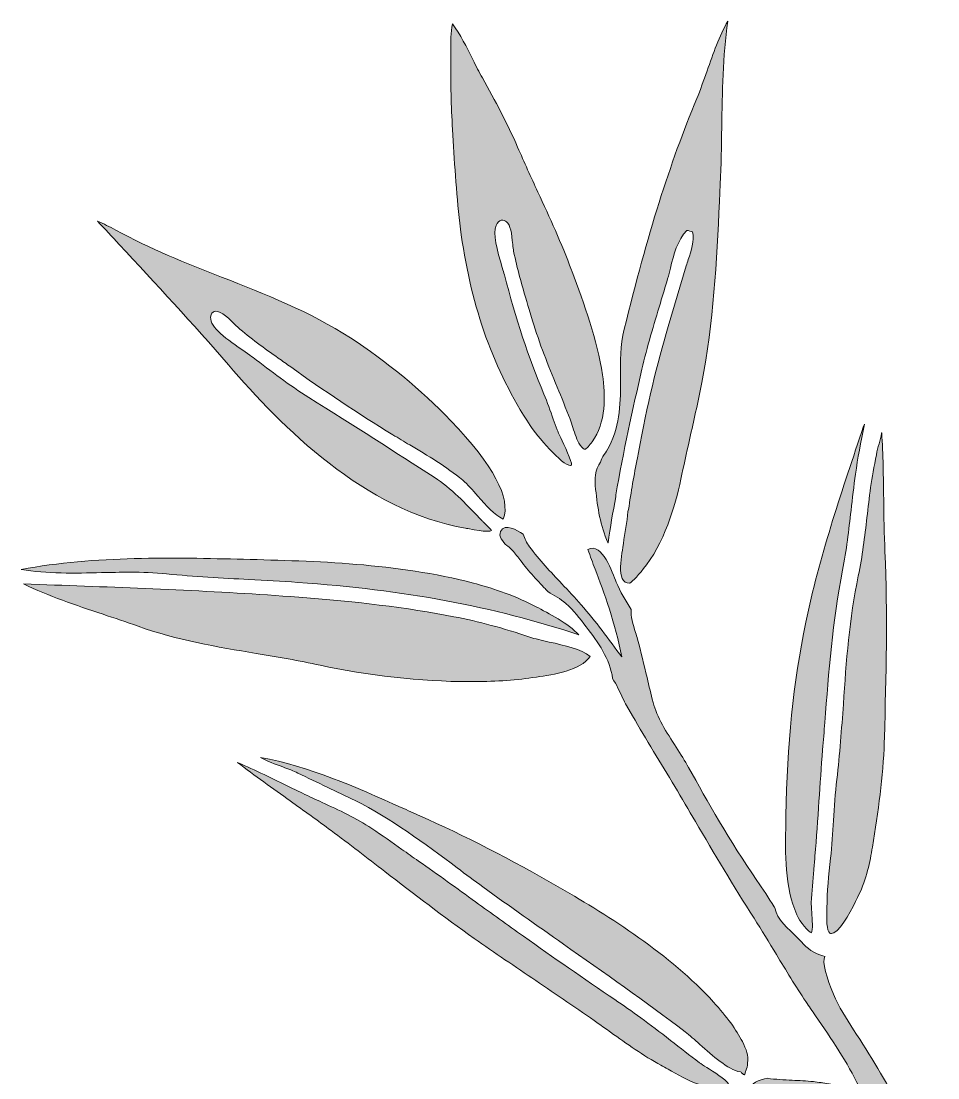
# Model space of a CAD drawing. Header units: inches. Extents: x 40 to 170, y -283 to -15.
# Drawn here: x 40.1 to 107.1, y -229.7 to -152.3 of the extents above; entities that cross this region are included whole.
import ezdxf

# ---------------------------------------------------------------- set-up
doc = ezdxf.new("R2010")
doc.units = ezdxf.units.IN
doc.header["$MEASUREMENT"] = 0
doc.layers.add('_U+0421_U+043B_U+043E_U+0439 1', color=7, linetype='Continuous')

# ---------------------------------------------------------------- blocks, each defined once
blk = doc.blocks.new('block 2')
at = {"layer": '_U+0421_U+043B_U+043E_U+0439 1', "true_color": 0xffffff}
h = blk.add_hatch(color=7, dxfattribs=at)
h.dxf.hatch_style = 2
edge = h.paths.add_edge_path()
edge.add_spline(control_points=[(88.733, -170.248), (88.733, -170.248), (87.409, -174.694), (87.409, -174.694), (86.594, -177.428), (85.881, -180.441), (85.23, -183.902), (85.23, -183.902), (85.155, -184.301), (85.155, -184.301), (84.922, -185.539), (84.682, -186.818), (84.516, -188.082), (84.497, -188.13), (84.484, -188.179), (84.466, -188.228), (84.408, -189.008), (84.229, -189.788), (84.137, -190.566), (84.069, -191.143), (83.508, -193.571), (84.59, -193.471), (84.592, -193.471), (84.593, -193.472), (84.594, -193.472), (84.843, -193.299), (85.251, -192.905), (85.823, -192.136), (87.326, -190.117), (88.022, -187.386), (88.416, -185.507), (88.616, -184.547), (88.832, -183.589), (89.048, -182.632), (89.331, -181.379), (89.623, -180.083), (89.875, -178.802), (90.731, -174.441), (90.95, -169.917), (91.162, -165.543), (91.162, -165.543), (91.224, -164.275), (91.224, -164.275), (91.293, -162.891), (91.311, -161.485), (91.329, -160.126), (91.364, -157.575), (91.399, -154.947), (91.766, -152.345), (91.151, -153.429), (90.698, -154.722), (90.258, -155.979), (90.005, -156.701), (89.766, -157.383), (89.5, -158.018), (87.529, -162.751), (85.893, -167.956), (84.197, -174.893), (83.909, -176.068), (83.915, -177.278), (83.92, -178.449), (83.928, -180.118), (83.936, -181.844), (83.088, -183.475), (82.958, -183.725), (82.834, -183.913), (82.735, -184.064), (82.599, -184.271), (82.504, -184.418), (82.464, -184.61), (82.054, -185.166), (82.027, -185.857), (82.104, -186.621), (82.24, -187.96), (82.449, -189.266), (82.991, -190.506), (82.996, -190.518), (83.007, -190.52), (83.014, -190.529), (83.17, -189.398), (83.359, -188.274), (83.586, -187.154), (83.586, -187.111), (83.587, -187.067), (83.587, -187.023), (84.128, -183.842), (84.813, -180.744), (85.489, -177.827), (85.869, -176.187), (86.362, -174.553), (86.838, -172.973), (87.017, -172.381), (87.196, -171.789), (87.369, -171.194), (87.441, -170.949), (87.505, -170.687), (87.572, -170.418), (87.811, -169.452), (88.086, -168.369), (88.771, -167.657), (88.915, -167.684), (89.057, -167.722), (89.2, -167.757), (89.316, -168.451), (89.096, -169.132), (88.878, -169.792), (88.828, -169.946), (88.778, -170.099), (88.733, -170.248)], knot_values=[0, 0, 0, 0, 1, 1, 1, 2, 2, 2, 3, 3, 3, 4, 4, 4, 5, 5, 5, 6, 6, 6, 7, 7, 7, 8, 8, 8, 9, 9, 9, 10, 10, 10, 11, 11, 11, 12, 12, 12, 13, 13, 13, 14, 14, 14, 15, 15, 15, 16, 16, 16, 17, 17, 17, 18, 18, 18, 19, 19, 19, 20, 20, 20, 21, 21, 21, 22, 22, 22, 23, 23, 23, 24, 24, 24, 25, 25, 25, 26, 26, 26, 27, 27, 27, 28, 28, 28, 29, 29, 29, 30, 30, 30, 31, 31, 31, 32, 32, 32, 33, 33, 33, 34, 34, 34, 35, 35, 35, 36, 36, 36, 36], degree=3, periodic=1)
h = blk.add_hatch(color=7, dxfattribs=at)
h.dxf.hatch_style = 2
edge = h.paths.add_edge_path()
edge.add_spline(control_points=[(80.436, -182.088), (80.58, -182.549), (80.73, -183.026), (80.972, -183.371), (81.158, -183.634), (81.257, -183.675), (81.299, -183.675), (81.299, -183.675), (81.301, -183.675), (81.301, -183.675), (81.429, -183.675), (81.659, -183.37), (81.844, -183.125), (82.87, -181.761), (82.825, -179.713), (82.606, -178.234), (82.225, -175.657), (81.273, -173.09), (80.352, -170.608), (80.352, -170.608), (80.334, -170.558), (80.334, -170.558), (79.619, -168.63), (78.733, -166.709), (77.877, -164.852), (77.383, -163.779), (76.871, -162.669), (76.399, -161.572), (75.646, -159.821), (74.748, -158.176), (73.817, -156.505), (73.58, -156.08), (73.358, -155.634), (73.123, -155.163), (72.669, -154.253), (72.201, -153.316), (71.626, -152.545), (71.491, -153.162), (71.504, -153.887), (71.515, -154.539), (71.519, -154.797), (71.524, -155.047), (71.52, -155.282), (71.492, -156.852), (71.532, -158.534), (71.637, -160.28), (71.637, -160.28), (71.686, -161.094), (71.686, -161.094), (71.822, -163.369), (71.961, -165.722), (72.278, -167.992), (73.024, -173.349), (74.67, -177.908), (77.309, -181.931), (77.768, -182.631), (79.673, -184.876), (80.258, -184.876), (80.262, -184.876), (80.267, -184.875), (80.272, -184.875), (80.295, -184.874), (80.313, -184.87), (80.333, -184.828), (80.397, -184.601), (79.789, -183.327), (79.56, -182.847), (79.431, -182.578), (79.33, -182.365), (79.29, -182.256), (79.195, -181.997), (79.102, -181.737), (79.009, -181.478), (78.792, -180.869), (78.567, -180.24), (78.316, -179.635), (77.201, -176.952), (76.256, -174.098), (75.429, -170.911), (75.394, -170.777), (75.339, -170.594), (75.275, -170.38), (74.895, -169.12), (74.549, -167.844), (74.839, -167.295), (74.936, -167.112), (75.027, -166.94), (75.201, -166.902), (75.35, -166.872), (75.485, -166.956), (75.585, -167.034), (75.877, -167.263), (75.961, -167.889), (76.039, -168.685), (76.059, -168.892), (76.077, -169.071), (76.099, -169.173), (76.243, -169.848), (76.389, -170.456), (76.544, -171.032), (76.761, -171.841), (77.007, -172.659), (77.245, -173.45), (77.245, -173.45), (77.49, -174.269), (77.49, -174.269), (77.983, -175.929), (78.647, -177.553), (79.29, -179.124), (79.604, -179.892), (79.93, -180.687), (80.232, -181.478), (80.232, -181.478), (80.232, -181.479), (80.232, -181.479), (80.304, -181.668), (80.369, -181.875), (80.436, -182.088)], knot_values=[0, 0, 0, 0, 1, 1, 1, 2, 2, 2, 3, 3, 3, 4, 4, 4, 5, 5, 5, 6, 6, 6, 7, 7, 7, 8, 8, 8, 9, 9, 9, 10, 10, 10, 11, 11, 11, 12, 12, 12, 13, 13, 13, 14, 14, 14, 15, 15, 15, 16, 16, 16, 17, 17, 17, 18, 18, 18, 19, 19, 19, 20, 20, 20, 21, 21, 21, 22, 22, 22, 23, 23, 23, 24, 24, 24, 25, 25, 25, 26, 26, 26, 27, 27, 27, 28, 28, 28, 29, 29, 29, 30, 30, 30, 31, 31, 31, 32, 32, 32, 33, 33, 33, 34, 34, 34, 35, 35, 35, 36, 36, 36, 37, 37, 37, 38, 38, 38, 39, 39, 39, 39], degree=3, periodic=1)
h = blk.add_hatch(color=7, dxfattribs=at)
h.dxf.hatch_style = 2
edge = h.paths.add_edge_path()
edge.add_spline(control_points=[(54.195, -173.592), (54.532, -173.466), (55.016, -173.852), (55.735, -174.564), (55.809, -174.638), (55.867, -174.696), (55.903, -174.728), (56.841, -175.553), (57.882, -176.289), (58.889, -177.001), (59.194, -177.216), (59.5, -177.432), (59.802, -177.651), (62.181, -179.366), (64.691, -181.037), (67.263, -182.614), (67.677, -182.868), (68.093, -183.115), (68.509, -183.361), (69.817, -184.136), (71.17, -184.937), (72.379, -185.939), (72.743, -186.242), (73.106, -186.658), (73.489, -187.099), (74.084, -187.784), (74.698, -188.491), (75.345, -188.788), (75.923, -187.258), (74.633, -184.838), (71.508, -181.59), (69.317, -179.311), (66.779, -177.215), (64.169, -175.526), (61.208, -173.61), (57.92, -172.32), (54.74, -171.072), (52.163, -170.06), (49.499, -169.014), (47.012, -167.639), (46.561, -167.39), (46.099, -167.172), (45.674, -166.987), (46.2, -167.554), (46.728, -168.121), (47.255, -168.688), (49.91, -171.544), (52.655, -174.497), (55.245, -177.501), (59.151, -182.03), (65.199, -188.198), (72.584, -189.45), (72.623, -189.457), (72.684, -189.469), (72.762, -189.484), (74.098, -189.746), (74.414, -189.69), (74.484, -189.633), (74.465, -189.546), (74.092, -189.198), (73.969, -189.084), (73.902, -189.021), (73.844, -188.966), (73.805, -188.925), (73.805, -188.925), (73.602, -188.711), (73.602, -188.711), (72.589, -187.643), (71.543, -186.538), (70.294, -185.729), (67.442, -183.882), (64.444, -181.971), (61.127, -179.888), (59.701, -178.992), (58.332, -177.951), (57.052, -176.962), (56.922, -176.861), (56.714, -176.721), (56.468, -176.554), (55.105, -175.634), (53.886, -174.747), (53.94, -174.015), (53.96, -173.737), (54.09, -173.632), (54.195, -173.592)], knot_values=[0, 0, 0, 0, 1, 1, 1, 2, 2, 2, 3, 3, 3, 4, 4, 4, 5, 5, 5, 6, 6, 6, 7, 7, 7, 8, 8, 8, 9, 9, 9, 10, 10, 10, 11, 11, 11, 12, 12, 12, 13, 13, 13, 14, 14, 14, 15, 15, 15, 16, 16, 16, 17, 17, 17, 18, 18, 18, 19, 19, 19, 20, 20, 20, 21, 21, 21, 22, 22, 22, 23, 23, 23, 24, 24, 24, 25, 25, 25, 26, 26, 26, 27, 27, 27, 28, 28, 28, 28], degree=3, periodic=1)
h = blk.add_hatch(color=7, dxfattribs=at)
h.dxf.hatch_style = 2
edge = h.paths.add_edge_path()
edge.add_spline(control_points=[(98.061, -214.456), (98.092, -214.123), (98.122, -213.789), (98.15, -213.456), (98.262, -212.116), (98.352, -210.752), (98.44, -209.433), (98.522, -208.199), (98.608, -206.923), (98.71, -205.668), (98.764, -205), (98.816, -204.334), (98.868, -203.669), (99.151, -200.016), (99.445, -196.239), (100.167, -192.536), (100.45, -191.081), (100.621, -189.59), (100.785, -188.148), (100.884, -187.276), (100.987, -186.375), (101.114, -185.489), (101.274, -184.37), (101.487, -183.169), (101.762, -181.831), (101.692, -182.037), (101.623, -182.243), (101.553, -182.448), (100.027, -186.966), (98.448, -191.636), (97.483, -196.342), (97.483, -196.342), (97.483, -196.342), (97.483, -196.342), (96.564, -200.81), (96.099, -205.304), (96.021, -210.485), (96.021, -210.485), (96.012, -211.021), (96.012, -211.021), (95.972, -213.239), (95.927, -215.752), (96.824, -217.751), (97.036, -218.225), (97.686, -219.058), (97.883, -219.059), (97.885, -219.059), (97.888, -219.058), (97.89, -219.058), (98.01, -218.878), (97.948, -218.057), (97.911, -217.566), (97.888, -217.263), (97.869, -217.002), (97.877, -216.842), (97.918, -216.045), (97.991, -215.237), (98.061, -214.456)], knot_values=[0, 0, 0, 0, 1, 1, 1, 2, 2, 2, 3, 3, 3, 4, 4, 4, 5, 5, 5, 6, 6, 6, 7, 7, 7, 8, 8, 8, 9, 9, 9, 10, 10, 10, 11, 11, 11, 12, 12, 12, 13, 13, 13, 14, 14, 14, 15, 15, 15, 16, 16, 16, 17, 17, 17, 18, 18, 18, 19, 19, 19, 19], degree=3, periodic=1)
h = blk.add_hatch(color=7, dxfattribs=at)
h.dxf.hatch_style = 2
edge = h.paths.add_edge_path()
edge.add_spline(control_points=[(99.52, -219.058), (100.179, -218.741), (100.914, -217.21), (101.268, -216.475), (101.268, -216.475), (101.342, -216.322), (101.342, -216.322), (101.925, -215.118), (102.179, -213.863), (102.351, -212.795), (102.769, -210.201), (103.149, -207.661), (103.218, -205.101), (103.218, -205.101), (103.226, -204.794), (103.226, -204.794), (103.347, -200.311), (103.472, -195.676), (103.267, -191.167), (103.267, -191.167), (103.267, -191.167), (103.267, -191.167), (103.208, -189.891), (103.192, -188.58), (103.176, -187.313), (103.156, -185.717), (103.135, -184.078), (103.03, -182.466), (103.028, -182.478), (103.025, -182.491), (103.023, -182.503), (102.97, -182.764), (102.9, -183.021), (102.833, -183.269), (102.762, -183.532), (102.689, -183.804), (102.637, -184.075), (102.468, -184.965), (102.33, -185.707), (102.222, -186.476), (102.119, -187.206), (102.033, -187.947), (101.95, -188.664), (101.787, -190.066), (101.619, -191.516), (101.318, -192.94), (100.66, -196.058), (100.438, -199.244), (100.223, -202.325), (100.096, -204.131), (99.966, -205.998), (99.75, -207.842), (99.632, -208.84), (99.568, -209.861), (99.506, -210.848), (99.45, -211.753), (99.391, -212.689), (99.291, -213.61), (99.16, -214.825), (99.027, -216.054), (99.022, -217.264), (99.021, -217.342), (99.019, -217.434), (99.016, -217.535), (99.004, -217.984), (98.98, -218.919), (99.243, -219.089), (99.303, -219.128), (99.397, -219.118), (99.52, -219.058)], knot_values=[0, 0, 0, 0, 1, 1, 1, 2, 2, 2, 3, 3, 3, 4, 4, 4, 5, 5, 5, 6, 6, 6, 7, 7, 7, 8, 8, 8, 9, 9, 9, 10, 10, 10, 11, 11, 11, 12, 12, 12, 13, 13, 13, 14, 14, 14, 15, 15, 15, 16, 16, 16, 17, 17, 17, 18, 18, 18, 19, 19, 19, 20, 20, 20, 21, 21, 21, 22, 22, 22, 23, 23, 23, 23], degree=3, periodic=1)
h = blk.add_hatch(color=7, dxfattribs=at)
h.dxf.hatch_style = 2
edge = h.paths.add_edge_path()
edge.add_spline(control_points=[(106.748, -238.284), (107.137, -237.93), (107.106, -237.446), (106.968, -236.979), (106.833, -236.523), (106.642, -236.126), (106.678, -235.659), (105.902, -234.396), (105.147, -233.106), (104.417, -231.849), (103.319, -229.961), (102.185, -228.009), (100.965, -226.155), (100.437, -225.352), (99.893, -224.482), (99.496, -223.559), (99.022, -222.458), (98.641, -221.12), (98.87, -220.809), (98.874, -220.805), (98.881, -220.8), (98.887, -220.796), (98.678, -220.741), (98.471, -220.678), (98.27, -220.589), (97.68, -220.325), (97.26, -219.852), (96.827, -219.388), (96.244, -218.763), (95.355, -218.125), (95.213, -217.23), (95.198, -217.206), (95.182, -217.182), (95.167, -217.158), (94.758, -216.524), (94.336, -215.868), (93.898, -215.231), (91.905, -212.332), (90.256, -209.424), (88.905, -206.963), (88.646, -206.49), (88.33, -206), (87.996, -205.48), (87.296, -204.394), (86.572, -203.271), (86.301, -202.2), (86.152, -201.61), (86.009, -201.002), (85.865, -200.389), (85.646, -199.461), (85.42, -198.501), (85.165, -197.573), (85.124, -197.422), (85.073, -197.26), (85.019, -197.09), (84.842, -196.526), (84.643, -195.89), (84.709, -195.398), (84.282, -194.768), (83.919, -194.101), (83.611, -193.394), (83.325, -192.735), (82.616, -190.442), (81.539, -191.017), (81.707, -191.506), (81.886, -191.987), (82.068, -192.457), (82.703, -194.097), (83.565, -196.477), (84.018, -198.88), (83.078, -197.591), (82.104, -196.27), (81.047, -195.058), (80.592, -194.536), (80.105, -194.022), (79.634, -193.526), (78.817, -192.664), (77.971, -191.772), (77.268, -190.81), (77.057, -190.521), (76.911, -190.214), (76.805, -189.894), (76.328, -189.618), (75.48, -189.025), (75.151, -189.701), (74.978, -190.057), (75.293, -190.425), (75.609, -190.73), (75.714, -190.764), (75.811, -190.862), (76.012, -191.075), (76.23, -191.305), (76.43, -191.573), (76.623, -191.833), (76.763, -192.021), (76.903, -192.208), (77.05, -192.384), (77.377, -192.776), (77.733, -193.156), (78.078, -193.523), (78.252, -193.71), (78.429, -193.902), (78.604, -194.094), (79.05, -194.375), (79.533, -194.608), (79.93, -194.963), (80.489, -195.464), (80.945, -196.074), (81.403, -196.666), (82.277, -197.799), (83.161, -199.023), (83.346, -200.464), (83.614, -200.883), (83.88, -201.444), (84.056, -201.816), (84.177, -202.072), (84.282, -202.293), (84.363, -202.432), (84.363, -202.432), (84.796, -203.178), (84.796, -203.178), (85.294, -204.036), (85.809, -204.924), (86.34, -205.784), (87.386, -207.481), (88.412, -209.227), (89.404, -210.917), (90.776, -213.255), (92.196, -215.672), (93.693, -217.997), (94.256, -218.87), (94.801, -219.777), (95.329, -220.655), (96.016, -221.797), (96.726, -222.977), (97.484, -224.101), (97.714, -224.442), (97.949, -224.786), (98.187, -225.134), (99.34, -226.817), (100.53, -228.555), (101.37, -230.346), (100.685, -230.374), (99.919, -230.245), (99.176, -230.123), (98.775, -230.058), (98.396, -229.995), (98.035, -229.957), (97.526, -229.903), (96.999, -229.878), (96.489, -229.854), (95.888, -229.824), (95.272, -229.792), (94.676, -229.714), (94.096, -229.823), (93.249, -230.028), (93.58, -230.724), (93.644, -230.86), (93.73, -230.975), (93.818, -231.088), (94.816, -231.005), (95.84, -231.19), (96.907, -231.39), (97.213, -231.447), (97.519, -231.504), (97.824, -231.554), (99.776, -231.876), (101.277, -232.192), (102.834, -233.329), (103.406, -233.746), (103.675, -234.333), (103.961, -234.954), (104.048, -235.144), (104.136, -235.337), (104.234, -235.528), (104.62, -236.279), (105.126, -236.958), (105.615, -237.614), (105.761, -237.81), (105.908, -238.007), (106.051, -238.205), (106.146, -238.336), (106.214, -238.442), (106.267, -238.537), (106.448, -238.475), (106.621, -238.399), (106.748, -238.284)], knot_values=[0, 0, 0, 0, 1, 1, 1, 2, 2, 2, 3, 3, 3, 4, 4, 4, 5, 5, 5, 6, 6, 6, 7, 7, 7, 8, 8, 8, 9, 9, 9, 10, 10, 10, 11, 11, 11, 12, 12, 12, 13, 13, 13, 14, 14, 14, 15, 15, 15, 16, 16, 16, 17, 17, 17, 18, 18, 18, 19, 19, 19, 20, 20, 20, 21, 21, 21, 22, 22, 22, 23, 23, 23, 24, 24, 24, 25, 25, 25, 26, 26, 26, 27, 27, 27, 28, 28, 28, 29, 29, 29, 30, 30, 30, 31, 31, 31, 32, 32, 32, 33, 33, 33, 34, 34, 34, 35, 35, 35, 36, 36, 36, 37, 37, 37, 38, 38, 38, 39, 39, 39, 40, 40, 40, 41, 41, 41, 42, 42, 42, 43, 43, 43, 44, 44, 44, 45, 45, 45, 46, 46, 46, 47, 47, 47, 48, 48, 48, 49, 49, 49, 50, 50, 50, 51, 51, 51, 52, 52, 52, 53, 53, 53, 54, 54, 54, 55, 55, 55, 56, 56, 56, 57, 57, 57, 58, 58, 58, 59, 59, 59, 60, 60, 60, 61, 61, 61, 62, 62, 62, 62], degree=3, periodic=1)
h = blk.add_hatch(color=7, dxfattribs=at)
h.dxf.hatch_style = 2
edge = h.paths.add_edge_path()
edge.add_spline(control_points=[(45.964, -192.707), (46.643, -192.693), (47.332, -192.677), (48.02, -192.677), (48.932, -192.677), (49.84, -192.704), (50.722, -192.794), (52.719, -192.996), (54.766, -193.104), (56.745, -193.209), (57.914, -193.27), (59.123, -193.334), (60.308, -193.416), (68.093, -193.959), (74.643, -195.182), (80.864, -197.258), (80.151, -196.442), (78.622, -195.655), (77.742, -195.203), (77.742, -195.203), (77.569, -195.113), (77.569, -195.113), (76.004, -194.304), (74.309, -193.774), (73.163, -193.472), (67.543, -192.006), (61.595, -191.859), (56.348, -191.73), (51.268, -191.605), (45.544, -191.463), (40.079, -192.472), (41.981, -192.796), (44.002, -192.751), (45.964, -192.707)], knot_values=[0, 0, 0, 0, 1, 1, 1, 2, 2, 2, 3, 3, 3, 4, 4, 4, 5, 5, 5, 6, 6, 6, 7, 7, 7, 8, 8, 8, 9, 9, 9, 10, 10, 10, 11, 11, 11, 11], degree=3, periodic=1)
h = blk.add_hatch(color=7, dxfattribs=at)
h.dxf.hatch_style = 2
edge = h.paths.add_edge_path()
edge.add_spline(control_points=[(61.95, -199.488), (65.364, -200.238), (69.34, -200.675), (72.859, -200.685), (74.628, -200.684), (76.102, -200.595), (77.486, -200.388), (77.486, -200.388), (77.78, -200.345), (77.78, -200.345), (79.009, -200.169), (81.037, -199.876), (81.699, -198.835), (81.066, -198.31), (79.819, -198.032), (78.712, -197.784), (78.176, -197.664), (77.67, -197.551), (77.28, -197.419), (75.359, -196.769), (73.548, -196.282), (71.742, -195.932), (68.298, -195.263), (64.609, -194.808), (59.783, -194.456), (53.835, -194.023), (47.801, -193.805), (41.965, -193.594), (41.965, -193.594), (40.248, -193.532), (40.248, -193.532), (42.125, -194.441), (44.046, -195.079), (46.067, -195.751), (46.906, -196.03), (47.773, -196.318), (48.629, -196.625), (51.463, -197.642), (54.417, -198.139), (57.273, -198.619), (58.806, -198.877), (60.39, -199.144), (61.95, -199.488)], knot_values=[0, 0, 0, 0, 1, 1, 1, 2, 2, 2, 3, 3, 3, 4, 4, 4, 5, 5, 5, 6, 6, 6, 7, 7, 7, 8, 8, 8, 9, 9, 9, 10, 10, 10, 11, 11, 11, 12, 12, 12, 13, 13, 13, 14, 14, 14, 14], degree=3, periodic=1)
h = blk.add_hatch(color=7, dxfattribs=at)
h.dxf.hatch_style = 2
edge = h.paths.add_edge_path()
edge.add_spline(control_points=[(90.723, -224.133), (87.553, -220.643), (83.077, -217.844), (79.532, -215.796), (75.842, -213.664), (72.48, -211.934), (69.254, -210.506), (68.803, -210.306), (68.348, -210.102), (67.89, -209.897), (64.559, -208.403), (61.122, -206.862), (57.594, -206.227), (58.068, -206.503), (58.672, -206.725), (59.225, -206.929), (59.632, -207.078), (60.017, -207.22), (60.318, -207.37), (61.028, -207.724), (61.757, -208.068), (62.463, -208.402), (63.147, -208.725), (63.832, -209.048), (64.51, -209.385), (67.117, -210.678), (69.586, -212.524), (71.974, -214.31), (72.608, -214.784), (73.236, -215.254), (73.858, -215.707), (75.8, -217.12), (77.805, -218.527), (79.743, -219.887), (82.696, -221.959), (85.749, -224.102), (88.656, -226.321), (88.979, -226.568), (89.339, -226.889), (89.72, -227.23), (90.672, -228.08), (91.751, -229.043), (92.69, -229.251), (92.69, -229.251), (92.745, -229.263), (92.745, -229.263), (92.745, -229.263), (92.783, -229.305), (92.783, -229.305), (92.909, -229.444), (92.97, -229.454), (92.975, -229.455), (92.974, -229.453), (93.026, -229.411), (93.07, -229.207), (93.07, -229.207), (93.084, -229.166), (93.084, -229.166), (93.173, -228.984), (93.22, -228.792), (93.224, -228.595), (93.286, -228.04), (93.129, -227.603), (92.837, -227.03), (92.385, -226.143), (91.713, -225.223), (90.723, -224.133)], knot_values=[0, 0, 0, 0, 1, 1, 1, 2, 2, 2, 3, 3, 3, 4, 4, 4, 5, 5, 5, 6, 6, 6, 7, 7, 7, 8, 8, 8, 9, 9, 9, 10, 10, 10, 11, 11, 11, 12, 12, 12, 13, 13, 13, 14, 14, 14, 15, 15, 15, 16, 16, 16, 17, 17, 17, 18, 18, 18, 19, 19, 19, 20, 20, 20, 21, 21, 21, 22, 22, 22, 22], degree=3, periodic=1)
h = blk.add_hatch(color=7, dxfattribs=at)
h.dxf.hatch_style = 2
edge = h.paths.add_edge_path()
edge.add_spline(control_points=[(90.231, -228.917), (89.998, -228.771), (89.814, -228.656), (89.704, -228.573), (88.991, -228.035), (88.285, -227.487), (87.58, -226.937), (86.021, -225.719), (84.727, -224.771), (83.508, -223.952), (81.236, -222.428), (78.995, -220.848), (76.828, -219.321), (75.652, -218.492), (74.47, -217.635), (73.327, -216.806), (71.962, -215.815), (70.552, -214.792), (69.144, -213.812), (68.738, -213.529), (68.335, -213.244), (67.933, -212.959), (67.221, -212.453), (66.484, -211.931), (65.741, -211.435), (64.592, -210.669), (63.324, -210.087), (62.097, -209.525), (61.617, -209.305), (61.136, -209.084), (60.658, -208.852), (60.658, -208.852), (59.778, -208.422), (59.778, -208.422), (58.511, -207.803), (57.212, -207.167), (55.907, -206.591), (57.176, -207.568), (58.487, -208.503), (59.764, -209.413), (60.75, -210.117), (61.77, -210.844), (62.758, -211.582), (64.075, -212.565), (65.401, -213.588), (66.683, -214.577), (68.805, -216.215), (71.001, -217.909), (73.222, -219.472), (74.708, -220.519), (76.24, -221.555), (77.722, -222.558), (79.226, -223.576), (80.782, -224.628), (82.291, -225.692), (82.595, -225.906), (82.897, -226.123), (83.2, -226.34), (84.379, -227.184), (85.597, -228.057), (86.885, -228.759), (87.042, -228.845), (87.216, -228.945), (87.402, -229.051), (88.684, -229.784), (90.603, -230.883), (91.823, -230.125), (91.624, -229.79), (90.698, -229.21), (90.231, -228.917)], knot_values=[0, 0, 0, 0, 1, 1, 1, 2, 2, 2, 3, 3, 3, 4, 4, 4, 5, 5, 5, 6, 6, 6, 7, 7, 7, 8, 8, 8, 9, 9, 9, 10, 10, 10, 11, 11, 11, 12, 12, 12, 13, 13, 13, 14, 14, 14, 15, 15, 15, 16, 16, 16, 17, 17, 17, 18, 18, 18, 19, 19, 19, 20, 20, 20, 21, 21, 21, 22, 22, 22, 23, 23, 23, 23], degree=3, periodic=1)
at = {"layer": '_U+0421_U+043B_U+043E_U+0439 1', "lineweight": 0}
for points, knots in [([(88.733, -170.248), (88.733, -170.248), (87.409, -174.694), (87.409, -174.694), (86.594, -177.428), (85.881, -180.441), (85.23, -183.902), (85.23, -183.902), (85.155, -184.301), (85.155, -184.301), (84.922, -185.539), (84.682, -186.818), (84.516, -188.082), (84.497, -188.13), (84.484, -188.179), (84.466, -188.228), (84.408, -189.008), (84.229, -189.788), (84.137, -190.566), (84.069, -191.143), (83.508, -193.571), (84.59, -193.471), (84.592, -193.471), (84.593, -193.472), (84.594, -193.472), (84.843, -193.299), (85.251, -192.905), (85.823, -192.136), (87.326, -190.117), (88.022, -187.386), (88.416, -185.507), (88.616, -184.547), (88.832, -183.589), (89.048, -182.632), (89.331, -181.379), (89.623, -180.083), (89.875, -178.802), (90.731, -174.441), (90.95, -169.917), (91.162, -165.543), (91.162, -165.543), (91.224, -164.275), (91.224, -164.275), (91.293, -162.891), (91.311, -161.485), (91.329, -160.126), (91.364, -157.575), (91.399, -154.947), (91.766, -152.345), (91.151, -153.429), (90.698, -154.722), (90.258, -155.979), (90.005, -156.701), (89.766, -157.383), (89.5, -158.018), (87.529, -162.751), (85.893, -167.956), (84.197, -174.893), (83.909, -176.068), (83.915, -177.278), (83.92, -178.449), (83.928, -180.118), (83.936, -181.844), (83.088, -183.475), (82.958, -183.725), (82.834, -183.913), (82.735, -184.064), (82.599, -184.271), (82.504, -184.418), (82.464, -184.61), (82.054, -185.166), (82.027, -185.857), (82.104, -186.621), (82.24, -187.96), (82.449, -189.266), (82.991, -190.506), (82.996, -190.518), (83.007, -190.52), (83.014, -190.529), (83.17, -189.398), (83.359, -188.274), (83.586, -187.154), (83.586, -187.111), (83.587, -187.067), (83.587, -187.023), (84.128, -183.842), (84.813, -180.744), (85.489, -177.827), (85.869, -176.187), (86.362, -174.553), (86.838, -172.973), (87.017, -172.381), (87.196, -171.789), (87.369, -171.194), (87.441, -170.949), (87.505, -170.687), (87.572, -170.418), (87.811, -169.452), (88.086, -168.369), (88.771, -167.657), (88.915, -167.684), (89.057, -167.722), (89.2, -167.757), (89.316, -168.451), (89.096, -169.132), (88.878, -169.792), (88.828, -169.946), (88.778, -170.099), (88.733, -170.248)], [0, 0, 0, 0, 1, 1, 1, 2, 2, 2, 3, 3, 3, 4, 4, 4, 5, 5, 5, 6, 6, 6, 7, 7, 7, 8, 8, 8, 9, 9, 9, 10, 10, 10, 11, 11, 11, 12, 12, 12, 13, 13, 13, 14, 14, 14, 15, 15, 15, 16, 16, 16, 17, 17, 17, 18, 18, 18, 19, 19, 19, 20, 20, 20, 21, 21, 21, 22, 22, 22, 23, 23, 23, 24, 24, 24, 25, 25, 25, 26, 26, 26, 27, 27, 27, 28, 28, 28, 29, 29, 29, 30, 30, 30, 31, 31, 31, 32, 32, 32, 33, 33, 33, 34, 34, 34, 35, 35, 35, 36, 36, 36, 36]), ([(80.436, -182.088), (80.58, -182.549), (80.73, -183.026), (80.972, -183.371), (81.158, -183.634), (81.257, -183.675), (81.299, -183.675), (81.299, -183.675), (81.301, -183.675), (81.301, -183.675), (81.429, -183.675), (81.659, -183.37), (81.844, -183.125), (82.87, -181.761), (82.825, -179.713), (82.606, -178.234), (82.225, -175.657), (81.273, -173.09), (80.352, -170.608), (80.352, -170.608), (80.334, -170.558), (80.334, -170.558), (79.619, -168.63), (78.733, -166.709), (77.877, -164.852), (77.383, -163.779), (76.871, -162.669), (76.399, -161.572), (75.646, -159.821), (74.748, -158.176), (73.817, -156.505), (73.58, -156.08), (73.358, -155.634), (73.123, -155.163), (72.669, -154.253), (72.201, -153.316), (71.626, -152.545), (71.491, -153.162), (71.504, -153.887), (71.515, -154.539), (71.519, -154.797), (71.524, -155.047), (71.52, -155.282), (71.492, -156.852), (71.532, -158.534), (71.637, -160.28), (71.637, -160.28), (71.686, -161.094), (71.686, -161.094), (71.822, -163.369), (71.961, -165.722), (72.278, -167.992), (73.024, -173.349), (74.67, -177.908), (77.309, -181.931), (77.768, -182.631), (79.673, -184.876), (80.258, -184.876), (80.262, -184.876), (80.267, -184.875), (80.272, -184.875), (80.295, -184.874), (80.313, -184.87), (80.333, -184.828), (80.397, -184.601), (79.789, -183.327), (79.56, -182.847), (79.431, -182.578), (79.33, -182.365), (79.29, -182.256), (79.195, -181.997), (79.102, -181.737), (79.009, -181.478), (78.792, -180.869), (78.567, -180.24), (78.316, -179.635), (77.201, -176.952), (76.256, -174.098), (75.429, -170.911), (75.394, -170.777), (75.339, -170.594), (75.275, -170.38), (74.895, -169.12), (74.549, -167.844), (74.839, -167.295), (74.936, -167.112), (75.027, -166.94), (75.201, -166.902), (75.35, -166.872), (75.485, -166.956), (75.585, -167.034), (75.877, -167.263), (75.961, -167.889), (76.039, -168.685), (76.059, -168.892), (76.077, -169.071), (76.099, -169.173), (76.243, -169.848), (76.389, -170.456), (76.544, -171.032), (76.761, -171.841), (77.007, -172.659), (77.245, -173.45), (77.245, -173.45), (77.49, -174.269), (77.49, -174.269), (77.983, -175.929), (78.647, -177.553), (79.29, -179.124), (79.604, -179.892), (79.93, -180.687), (80.232, -181.478), (80.232, -181.478), (80.232, -181.479), (80.232, -181.479), (80.304, -181.668), (80.369, -181.875), (80.436, -182.088)], [0, 0, 0, 0, 1, 1, 1, 2, 2, 2, 3, 3, 3, 4, 4, 4, 5, 5, 5, 6, 6, 6, 7, 7, 7, 8, 8, 8, 9, 9, 9, 10, 10, 10, 11, 11, 11, 12, 12, 12, 13, 13, 13, 14, 14, 14, 15, 15, 15, 16, 16, 16, 17, 17, 17, 18, 18, 18, 19, 19, 19, 20, 20, 20, 21, 21, 21, 22, 22, 22, 23, 23, 23, 24, 24, 24, 25, 25, 25, 26, 26, 26, 27, 27, 27, 28, 28, 28, 29, 29, 29, 30, 30, 30, 31, 31, 31, 32, 32, 32, 33, 33, 33, 34, 34, 34, 35, 35, 35, 36, 36, 36, 37, 37, 37, 38, 38, 38, 39, 39, 39, 39]), ([(54.195, -173.592), (54.532, -173.466), (55.016, -173.852), (55.735, -174.564), (55.809, -174.638), (55.867, -174.696), (55.903, -174.728), (56.841, -175.553), (57.882, -176.289), (58.889, -177.001), (59.194, -177.216), (59.5, -177.432), (59.802, -177.651), (62.181, -179.366), (64.691, -181.037), (67.263, -182.614), (67.677, -182.868), (68.093, -183.115), (68.509, -183.361), (69.817, -184.136), (71.17, -184.937), (72.379, -185.939), (72.743, -186.242), (73.106, -186.658), (73.489, -187.099), (74.084, -187.784), (74.698, -188.491), (75.345, -188.788), (75.923, -187.258), (74.633, -184.838), (71.508, -181.59), (69.317, -179.311), (66.779, -177.215), (64.169, -175.526), (61.208, -173.61), (57.92, -172.32), (54.74, -171.072), (52.163, -170.06), (49.499, -169.014), (47.012, -167.639), (46.561, -167.39), (46.099, -167.172), (45.674, -166.987), (46.2, -167.554), (46.728, -168.121), (47.255, -168.688), (49.91, -171.544), (52.655, -174.497), (55.245, -177.501), (59.151, -182.03), (65.199, -188.198), (72.584, -189.45), (72.623, -189.457), (72.684, -189.469), (72.762, -189.484), (74.098, -189.746), (74.414, -189.69), (74.484, -189.633), (74.465, -189.546), (74.092, -189.198), (73.969, -189.084), (73.902, -189.021), (73.844, -188.966), (73.805, -188.925), (73.805, -188.925), (73.602, -188.711), (73.602, -188.711), (72.589, -187.643), (71.543, -186.538), (70.294, -185.729), (67.442, -183.882), (64.444, -181.971), (61.127, -179.888), (59.701, -178.992), (58.332, -177.951), (57.052, -176.962), (56.922, -176.861), (56.714, -176.721), (56.468, -176.554), (55.105, -175.634), (53.886, -174.747), (53.94, -174.015), (53.96, -173.737), (54.09, -173.632), (54.195, -173.592)], [0, 0, 0, 0, 1, 1, 1, 2, 2, 2, 3, 3, 3, 4, 4, 4, 5, 5, 5, 6, 6, 6, 7, 7, 7, 8, 8, 8, 9, 9, 9, 10, 10, 10, 11, 11, 11, 12, 12, 12, 13, 13, 13, 14, 14, 14, 15, 15, 15, 16, 16, 16, 17, 17, 17, 18, 18, 18, 19, 19, 19, 20, 20, 20, 21, 21, 21, 22, 22, 22, 23, 23, 23, 24, 24, 24, 25, 25, 25, 26, 26, 26, 27, 27, 27, 28, 28, 28, 28]), ([(98.061, -214.456), (98.092, -214.123), (98.122, -213.789), (98.15, -213.456), (98.262, -212.116), (98.352, -210.752), (98.44, -209.433), (98.522, -208.199), (98.608, -206.923), (98.71, -205.668), (98.764, -205), (98.816, -204.334), (98.868, -203.669), (99.151, -200.016), (99.445, -196.239), (100.167, -192.536), (100.45, -191.081), (100.621, -189.59), (100.785, -188.148), (100.884, -187.276), (100.987, -186.375), (101.114, -185.489), (101.274, -184.37), (101.487, -183.169), (101.762, -181.831), (101.692, -182.037), (101.623, -182.243), (101.553, -182.448), (100.027, -186.966), (98.448, -191.636), (97.483, -196.342), (97.483, -196.342), (97.483, -196.342), (97.483, -196.342), (96.564, -200.81), (96.099, -205.304), (96.021, -210.485), (96.021, -210.485), (96.012, -211.021), (96.012, -211.021), (95.972, -213.239), (95.927, -215.752), (96.824, -217.751), (97.036, -218.225), (97.686, -219.058), (97.883, -219.059), (97.885, -219.059), (97.888, -219.058), (97.89, -219.058), (98.01, -218.878), (97.948, -218.057), (97.911, -217.566), (97.888, -217.263), (97.869, -217.002), (97.877, -216.842), (97.918, -216.045), (97.991, -215.237), (98.061, -214.456)], [0, 0, 0, 0, 1, 1, 1, 2, 2, 2, 3, 3, 3, 4, 4, 4, 5, 5, 5, 6, 6, 6, 7, 7, 7, 8, 8, 8, 9, 9, 9, 10, 10, 10, 11, 11, 11, 12, 12, 12, 13, 13, 13, 14, 14, 14, 15, 15, 15, 16, 16, 16, 17, 17, 17, 18, 18, 18, 19, 19, 19, 19]), ([(99.52, -219.058), (100.179, -218.741), (100.914, -217.21), (101.268, -216.475), (101.268, -216.475), (101.342, -216.322), (101.342, -216.322), (101.925, -215.118), (102.179, -213.863), (102.351, -212.795), (102.769, -210.201), (103.149, -207.661), (103.218, -205.101), (103.218, -205.101), (103.226, -204.794), (103.226, -204.794), (103.347, -200.311), (103.472, -195.676), (103.267, -191.167), (103.267, -191.167), (103.267, -191.167), (103.267, -191.167), (103.208, -189.891), (103.192, -188.58), (103.176, -187.313), (103.156, -185.717), (103.135, -184.078), (103.03, -182.466), (103.028, -182.478), (103.025, -182.491), (103.023, -182.503), (102.97, -182.764), (102.9, -183.021), (102.833, -183.269), (102.762, -183.532), (102.689, -183.804), (102.637, -184.075), (102.468, -184.965), (102.33, -185.707), (102.222, -186.476), (102.119, -187.206), (102.033, -187.947), (101.95, -188.664), (101.787, -190.066), (101.619, -191.516), (101.318, -192.94), (100.66, -196.058), (100.438, -199.244), (100.223, -202.325), (100.096, -204.131), (99.966, -205.998), (99.75, -207.842), (99.632, -208.84), (99.568, -209.861), (99.506, -210.848), (99.45, -211.753), (99.391, -212.689), (99.291, -213.61), (99.16, -214.825), (99.027, -216.054), (99.022, -217.264), (99.021, -217.342), (99.019, -217.434), (99.016, -217.535), (99.004, -217.984), (98.98, -218.919), (99.243, -219.089), (99.303, -219.128), (99.397, -219.118), (99.52, -219.058)], [0, 0, 0, 0, 1, 1, 1, 2, 2, 2, 3, 3, 3, 4, 4, 4, 5, 5, 5, 6, 6, 6, 7, 7, 7, 8, 8, 8, 9, 9, 9, 10, 10, 10, 11, 11, 11, 12, 12, 12, 13, 13, 13, 14, 14, 14, 15, 15, 15, 16, 16, 16, 17, 17, 17, 18, 18, 18, 19, 19, 19, 20, 20, 20, 21, 21, 21, 22, 22, 22, 23, 23, 23, 23]), ([(106.748, -238.284), (107.137, -237.93), (107.106, -237.446), (106.968, -236.979), (106.833, -236.523), (106.642, -236.126), (106.678, -235.659), (105.902, -234.396), (105.147, -233.106), (104.417, -231.849), (103.319, -229.961), (102.185, -228.009), (100.965, -226.155), (100.437, -225.352), (99.893, -224.482), (99.496, -223.559), (99.022, -222.458), (98.641, -221.12), (98.87, -220.809), (98.874, -220.805), (98.881, -220.8), (98.887, -220.796), (98.678, -220.741), (98.471, -220.678), (98.27, -220.589), (97.68, -220.325), (97.26, -219.852), (96.827, -219.388), (96.244, -218.763), (95.355, -218.125), (95.213, -217.23), (95.198, -217.206), (95.182, -217.182), (95.167, -217.158), (94.758, -216.524), (94.336, -215.868), (93.898, -215.231), (91.905, -212.332), (90.256, -209.424), (88.905, -206.963), (88.646, -206.49), (88.33, -206), (87.996, -205.48), (87.296, -204.394), (86.572, -203.271), (86.301, -202.2), (86.152, -201.61), (86.009, -201.002), (85.865, -200.389), (85.646, -199.461), (85.42, -198.501), (85.165, -197.573), (85.124, -197.422), (85.073, -197.26), (85.019, -197.09), (84.842, -196.526), (84.643, -195.89), (84.709, -195.398), (84.282, -194.768), (83.919, -194.101), (83.611, -193.394), (83.325, -192.735), (82.616, -190.442), (81.539, -191.017), (81.707, -191.506), (81.886, -191.987), (82.068, -192.457), (82.703, -194.097), (83.565, -196.477), (84.018, -198.88), (83.078, -197.591), (82.104, -196.27), (81.047, -195.058), (80.592, -194.536), (80.105, -194.022), (79.634, -193.526), (78.817, -192.664), (77.971, -191.772), (77.268, -190.81), (77.057, -190.521), (76.911, -190.214), (76.805, -189.894), (76.328, -189.618), (75.48, -189.025), (75.151, -189.701), (74.978, -190.057), (75.293, -190.425), (75.609, -190.73), (75.714, -190.764), (75.811, -190.862), (76.012, -191.075), (76.23, -191.305), (76.43, -191.573), (76.623, -191.833), (76.763, -192.021), (76.903, -192.208), (77.05, -192.384), (77.377, -192.776), (77.733, -193.156), (78.078, -193.523), (78.252, -193.71), (78.429, -193.902), (78.604, -194.094), (79.05, -194.375), (79.533, -194.608), (79.93, -194.963), (80.489, -195.464), (80.945, -196.074), (81.403, -196.666), (82.277, -197.799), (83.161, -199.023), (83.346, -200.464), (83.614, -200.883), (83.88, -201.444), (84.056, -201.816), (84.177, -202.072), (84.282, -202.293), (84.363, -202.432), (84.363, -202.432), (84.796, -203.178), (84.796, -203.178), (85.294, -204.036), (85.809, -204.924), (86.34, -205.784), (87.386, -207.481), (88.412, -209.227), (89.404, -210.917), (90.776, -213.255), (92.196, -215.672), (93.693, -217.997), (94.256, -218.87), (94.801, -219.777), (95.329, -220.655), (96.016, -221.797), (96.726, -222.977), (97.484, -224.101), (97.714, -224.442), (97.949, -224.786), (98.187, -225.134), (99.34, -226.817), (100.53, -228.555), (101.37, -230.346), (100.685, -230.374), (99.919, -230.245), (99.176, -230.123), (98.775, -230.058), (98.396, -229.995), (98.035, -229.957), (97.526, -229.903), (96.999, -229.878), (96.489, -229.854), (95.888, -229.824), (95.272, -229.792), (94.676, -229.714), (94.096, -229.823), (93.249, -230.028), (93.58, -230.724), (93.644, -230.86), (93.73, -230.975), (93.818, -231.088), (94.816, -231.005), (95.84, -231.19), (96.907, -231.39), (97.213, -231.447), (97.519, -231.504), (97.824, -231.554), (99.776, -231.876), (101.277, -232.192), (102.834, -233.329), (103.406, -233.746), (103.675, -234.333), (103.961, -234.954), (104.048, -235.144), (104.136, -235.337), (104.234, -235.528), (104.62, -236.279), (105.126, -236.958), (105.615, -237.614), (105.761, -237.81), (105.908, -238.007), (106.051, -238.205), (106.146, -238.336), (106.214, -238.442), (106.267, -238.537), (106.448, -238.475), (106.621, -238.399), (106.748, -238.284)], [0, 0, 0, 0, 1, 1, 1, 2, 2, 2, 3, 3, 3, 4, 4, 4, 5, 5, 5, 6, 6, 6, 7, 7, 7, 8, 8, 8, 9, 9, 9, 10, 10, 10, 11, 11, 11, 12, 12, 12, 13, 13, 13, 14, 14, 14, 15, 15, 15, 16, 16, 16, 17, 17, 17, 18, 18, 18, 19, 19, 19, 20, 20, 20, 21, 21, 21, 22, 22, 22, 23, 23, 23, 24, 24, 24, 25, 25, 25, 26, 26, 26, 27, 27, 27, 28, 28, 28, 29, 29, 29, 30, 30, 30, 31, 31, 31, 32, 32, 32, 33, 33, 33, 34, 34, 34, 35, 35, 35, 36, 36, 36, 37, 37, 37, 38, 38, 38, 39, 39, 39, 40, 40, 40, 41, 41, 41, 42, 42, 42, 43, 43, 43, 44, 44, 44, 45, 45, 45, 46, 46, 46, 47, 47, 47, 48, 48, 48, 49, 49, 49, 50, 50, 50, 51, 51, 51, 52, 52, 52, 53, 53, 53, 54, 54, 54, 55, 55, 55, 56, 56, 56, 57, 57, 57, 58, 58, 58, 59, 59, 59, 60, 60, 60, 61, 61, 61, 62, 62, 62, 62]), ([(45.964, -192.707), (46.643, -192.693), (47.332, -192.677), (48.02, -192.677), (48.932, -192.677), (49.84, -192.704), (50.722, -192.794), (52.719, -192.996), (54.766, -193.104), (56.745, -193.209), (57.914, -193.27), (59.123, -193.334), (60.308, -193.416), (68.093, -193.959), (74.643, -195.182), (80.864, -197.258), (80.151, -196.442), (78.622, -195.655), (77.742, -195.203), (77.742, -195.203), (77.569, -195.113), (77.569, -195.113), (76.004, -194.304), (74.309, -193.774), (73.163, -193.472), (67.543, -192.006), (61.595, -191.859), (56.348, -191.73), (51.268, -191.605), (45.544, -191.463), (40.079, -192.472), (41.981, -192.796), (44.002, -192.751), (45.964, -192.707)], [0, 0, 0, 0, 1, 1, 1, 2, 2, 2, 3, 3, 3, 4, 4, 4, 5, 5, 5, 6, 6, 6, 7, 7, 7, 8, 8, 8, 9, 9, 9, 10, 10, 10, 11, 11, 11, 11]), ([(61.95, -199.488), (65.364, -200.238), (69.34, -200.675), (72.859, -200.685), (74.628, -200.684), (76.102, -200.595), (77.486, -200.388), (77.486, -200.388), (77.78, -200.345), (77.78, -200.345), (79.009, -200.169), (81.037, -199.876), (81.699, -198.835), (81.066, -198.31), (79.819, -198.032), (78.712, -197.784), (78.176, -197.664), (77.67, -197.551), (77.28, -197.419), (75.359, -196.769), (73.548, -196.282), (71.742, -195.932), (68.298, -195.263), (64.609, -194.808), (59.783, -194.456), (53.835, -194.023), (47.801, -193.805), (41.965, -193.594), (41.965, -193.594), (40.248, -193.532), (40.248, -193.532), (42.125, -194.441), (44.046, -195.079), (46.067, -195.751), (46.906, -196.03), (47.773, -196.318), (48.629, -196.625), (51.463, -197.642), (54.417, -198.139), (57.273, -198.619), (58.806, -198.877), (60.39, -199.144), (61.95, -199.488)], [0, 0, 0, 0, 1, 1, 1, 2, 2, 2, 3, 3, 3, 4, 4, 4, 5, 5, 5, 6, 6, 6, 7, 7, 7, 8, 8, 8, 9, 9, 9, 10, 10, 10, 11, 11, 11, 12, 12, 12, 13, 13, 13, 14, 14, 14, 14]), ([(90.723, -224.133), (87.553, -220.643), (83.077, -217.844), (79.532, -215.796), (75.842, -213.664), (72.48, -211.934), (69.254, -210.506), (68.803, -210.306), (68.348, -210.102), (67.89, -209.897), (64.559, -208.403), (61.122, -206.862), (57.594, -206.227), (58.068, -206.503), (58.672, -206.725), (59.225, -206.929), (59.632, -207.078), (60.017, -207.22), (60.318, -207.37), (61.028, -207.724), (61.757, -208.068), (62.463, -208.402), (63.147, -208.725), (63.832, -209.048), (64.51, -209.385), (67.117, -210.678), (69.586, -212.524), (71.974, -214.31), (72.608, -214.784), (73.236, -215.254), (73.858, -215.707), (75.8, -217.12), (77.805, -218.527), (79.743, -219.887), (82.696, -221.959), (85.749, -224.102), (88.656, -226.321), (88.979, -226.568), (89.339, -226.889), (89.72, -227.23), (90.672, -228.08), (91.751, -229.043), (92.69, -229.251), (92.69, -229.251), (92.745, -229.263), (92.745, -229.263), (92.745, -229.263), (92.783, -229.305), (92.783, -229.305), (92.909, -229.444), (92.97, -229.454), (92.975, -229.455), (92.974, -229.453), (93.026, -229.411), (93.07, -229.207), (93.07, -229.207), (93.084, -229.166), (93.084, -229.166), (93.173, -228.984), (93.22, -228.792), (93.224, -228.595), (93.286, -228.04), (93.129, -227.603), (92.837, -227.03), (92.385, -226.143), (91.713, -225.223), (90.723, -224.133)], [0, 0, 0, 0, 1, 1, 1, 2, 2, 2, 3, 3, 3, 4, 4, 4, 5, 5, 5, 6, 6, 6, 7, 7, 7, 8, 8, 8, 9, 9, 9, 10, 10, 10, 11, 11, 11, 12, 12, 12, 13, 13, 13, 14, 14, 14, 15, 15, 15, 16, 16, 16, 17, 17, 17, 18, 18, 18, 19, 19, 19, 20, 20, 20, 21, 21, 21, 22, 22, 22, 22]), ([(90.231, -228.917), (89.998, -228.771), (89.814, -228.656), (89.704, -228.573), (88.991, -228.035), (88.285, -227.487), (87.58, -226.937), (86.021, -225.719), (84.727, -224.771), (83.508, -223.952), (81.236, -222.428), (78.995, -220.848), (76.828, -219.321), (75.652, -218.492), (74.47, -217.635), (73.327, -216.806), (71.962, -215.815), (70.552, -214.792), (69.144, -213.812), (68.738, -213.529), (68.335, -213.244), (67.933, -212.959), (67.221, -212.453), (66.484, -211.931), (65.741, -211.435), (64.592, -210.669), (63.324, -210.087), (62.097, -209.525), (61.617, -209.305), (61.136, -209.084), (60.658, -208.852), (60.658, -208.852), (59.778, -208.422), (59.778, -208.422), (58.511, -207.803), (57.212, -207.167), (55.907, -206.591), (57.176, -207.568), (58.487, -208.503), (59.764, -209.413), (60.75, -210.117), (61.77, -210.844), (62.758, -211.582), (64.075, -212.565), (65.401, -213.588), (66.683, -214.577), (68.805, -216.215), (71.001, -217.909), (73.222, -219.472), (74.708, -220.519), (76.24, -221.555), (77.722, -222.558), (79.226, -223.576), (80.782, -224.628), (82.291, -225.692), (82.595, -225.906), (82.897, -226.123), (83.2, -226.34), (84.379, -227.184), (85.597, -228.057), (86.885, -228.759), (87.042, -228.845), (87.216, -228.945), (87.402, -229.051), (88.684, -229.784), (90.603, -230.883), (91.823, -230.125), (91.624, -229.79), (90.698, -229.21), (90.231, -228.917)], [0, 0, 0, 0, 1, 1, 1, 2, 2, 2, 3, 3, 3, 4, 4, 4, 5, 5, 5, 6, 6, 6, 7, 7, 7, 8, 8, 8, 9, 9, 9, 10, 10, 10, 11, 11, 11, 12, 12, 12, 13, 13, 13, 14, 14, 14, 15, 15, 15, 16, 16, 16, 17, 17, 17, 18, 18, 18, 19, 19, 19, 20, 20, 20, 21, 21, 21, 22, 22, 22, 23, 23, 23, 23])]:
    blk.add_open_spline(points, degree=3, knots=knots, dxfattribs=at)

msp = doc.modelspace()

# ---------------------------------------------------------------- block references
at = {"layer": '_U+0421_U+043B_U+043E_U+0439 1'}
msp.add_blockref('block 2', (0, 0), dxfattribs=at)

doc.saveas('drawing.dxf')
